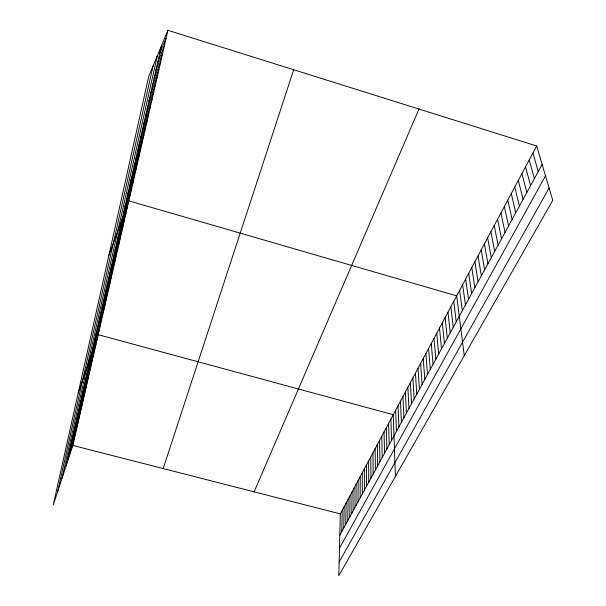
<?xml version="1.0" encoding="UTF-8"?>
<svg xmlns="http://www.w3.org/2000/svg" width="606" height="606" viewBox="0 0 606 606"><rect width="100%" height="100%" fill="white"/><g stroke="black" fill="none" stroke-linecap="round" stroke-linejoin="round"><path stroke-width="0.91" d="M362.274 494.064L362.297 472.718M360.146 497.958L360.222 476.611M358.032 501.829L358.161 480.475M355.942 505.662L356.116 484.308M353.866 509.464L354.086 488.103M351.813 513.237L352.071 491.875M349.768 516.979L350.071 495.617M347.746 520.69L348.094 499.336M345.738 524.372L346.124 503.018M343.738 528.023L344.178 506.677M341.761 531.644L342.238 510.297M536.674 145.97L340.322 513.896L338.822 575.7L552.755 200.336L536.674 145.97L167.907 30.3L148.743 76.371L53.245 504.995L72.803 445.433L167.907 30.3M57.593 491.754L153.098 65.895M61.948 478.49L157.409 55.547M66.062 465.969L161.423 45.889M163.188 468.567L293.683 69.751M66.971 461.961L73.72 441.426M70.69 445.577L77.462 425.086M69.751 449.72L76.515 429.222M68.811 453.833L75.576 433.328M67.887 457.916L74.644 437.396M74.538 428.631L81.333 408.209M73.561 432.919L80.356 412.481M72.599 437.176L79.386 416.716M71.637 441.395L78.416 420.92M77.507 415.542L84.317 395.173M76.507 419.943L83.317 399.551M75.515 424.306L82.318 403.899M81.59 397.559L88.415 377.273M80.553 402.111L87.378 381.803M79.53 406.634L86.347 386.302M78.515 411.11L85.332 390.756M84.749 383.651L91.589 363.448M83.689 388.332L90.521 368.092M82.636 392.968L89.468 372.705M86.9 374.175L93.748 354.025M85.817 378.932L92.657 358.76M90.203 359.631L97.051 339.58M89.09 364.524L95.937 344.443M87.991 369.372L94.839 349.253M93.619 344.579L100.475 324.642M92.46 349.662L99.323 329.687M78.197 393.014L98.18 334.686L393.256 414.709L395.407 476.414M95.96 334.27L102.815 314.416M94.778 339.451L101.641 319.551M98.339 323.771L105.202 304M97.142 329.05L104.005 309.234M100.77 313.067L107.633 293.395M99.551 318.445L106.414 298.72M103.247 302.159L110.11 282.585M102.005 307.636L108.868 288.017M105.77 291.039L112.633 271.579M104.505 296.622L111.368 277.109M108.345 279.692L115.201 260.353M107.05 285.396L113.913 265.996M110.974 268.125L117.822 248.915M109.656 273.942L116.511 254.664M113.648 256.33L120.496 237.249M112.307 262.262L119.155 243.112M115.011 250.339L121.851 231.333M117.769 238.181L124.601 219.327M116.382 244.294L123.223 225.356M119.17 232.007L126.003 213.229M108.853 255.421L128.836 200.859L456.682 295.857L464.257 355.616M120.586 225.773L127.411 207.07M123.465 213.1L130.275 194.579M124.927 206.669L131.729 188.231M127.889 193.594L134.676 175.346M126.396 200.169L133.199 181.823M129.396 186.959L136.176 168.809M130.919 180.247L137.691 162.196M132.464 173.46L139.221 155.515M134.017 166.605L140.766 148.773M135.593 159.673L142.327 141.948M137.183 152.667L143.91 135.055M138.789 145.584L145.501 128.093M140.418 138.426L147.114 121.056M142.062 131.184L148.75 113.936M143.72 123.866L150.394 106.747M145.402 116.458L152.061 99.475M147.099 108.974L153.742 92.127M148.818 101.399L155.447 84.696M150.561 93.741L157.166 77.182M152.318 85.999L158.908 69.584M154.098 78.159L160.666 61.903M155.893 70.235L162.446 54.139M157.719 62.213L164.249 46.283M159.56 54.101L166.067 38.337M254.119 491.837L418.996 109.057M339.799 535.242L542.135 164.423M339.489 548.233L545.506 175.823M339.155 561.982L549.112 188.027M72.803 445.433L340.322 513.896M532.924 152.992L538.234 171.566M529.22 159.939L534.386 178.626M525.546 166.809L530.576 185.61M521.918 173.611L526.803 192.519M518.327 180.338L523.076 199.344M514.774 186.996L519.395 206.101M511.259 193.579L515.744 212.789M507.783 200.101L512.138 219.395M504.343 206.548L508.57 225.94M500.935 212.933L505.04 232.409M497.564 219.251L501.548 238.809M494.223 225.508L498.087 245.15M490.921 231.697L494.67 251.414M487.648 237.825L491.284 257.626M484.414 243.892L487.928 263.761M481.209 249.892L484.618 269.837M478.036 255.838L481.331 275.851M474.892 261.724L478.089 281.805M471.786 267.557L474.869 287.698M468.703 273.329L471.688 293.531M465.658 279.04L468.536 299.303M462.636 284.699L465.416 305.023M459.643 290.304L462.333 310.681M453.75 301.356L456.242 321.839M450.841 306.803L453.243 327.331M447.963 312.196L450.273 332.77M445.115 317.536L447.334 338.163M442.289 322.831L444.425 343.496M439.486 328.073L441.539 348.783M436.721 333.262L438.683 354.018M433.972 338.413L435.858 359.199M431.252 343.511L433.055 364.335M428.556 348.564L430.275 369.425M425.882 353.563L427.525 374.463M423.238 358.525L424.806 379.454M420.617 363.441L422.109 384.401M418.011 368.312L419.435 389.302M415.436 373.137L416.784 394.158M412.883 377.924L414.156 398.968M410.353 382.666L411.557 403.732M407.846 387.363L408.982 408.459M405.361 392.021L406.429 413.14M402.899 396.635L403.899 417.776M400.452 401.217L401.384 422.374M398.036 405.755L398.899 426.927M395.635 410.247L396.438 431.449M390.923 419.079L391.597 440.312M388.605 423.412L389.226 444.66M386.317 427.715L386.878 448.97M384.037 431.98L384.545 453.25M381.78 436.206L382.227 457.485M379.545 440.395L379.939 461.689M377.326 444.554L377.659 465.855M375.129 448.675L375.409 469.991M372.948 452.765L373.175 474.081M370.781 456.818L370.955 478.149M368.637 460.84L368.759 482.179M366.509 464.832L366.577 486.171M364.395 468.786L364.418 490.133"/></g></svg>
